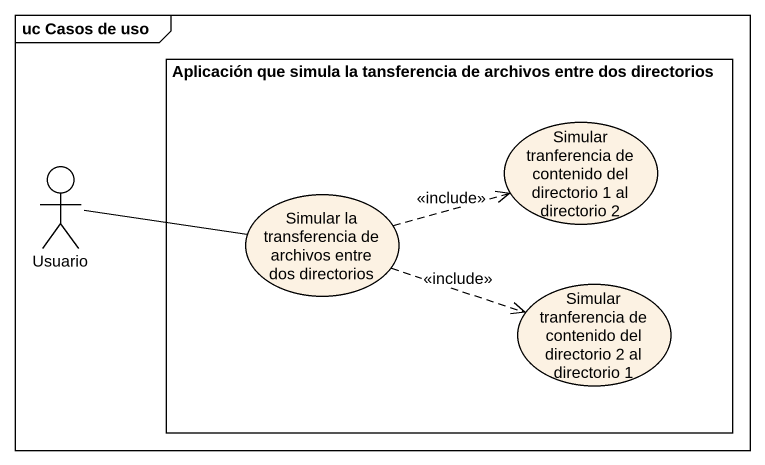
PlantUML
@startuml
mainframe uc Casos de uso
rectangle "Aplicación que simula la tansferencia de archivos entre dos directorios" as Aplicación_que_simula_la {
  usecase "Simular tranferencia de contenido del directorio 1 al directorio 2" as Simular_tranferencia_de
  usecase "Simular la transferencia de archivos entre dos directorios" as Simular_la_transferencia_de
  usecase "Simular tranferencia de contenido del directorio 2 al directorio 1" as Simular_tranferencia_de_2
}
actor Usuario
Usuario -right- Simular_la_transferencia_de
Simular_la_transferencia_de .right.> Simular_tranferencia_de : <<include>>
Simular_la_transferencia_de .right.> Simular_tranferencia_de_2 : <<include>>
@enduml
